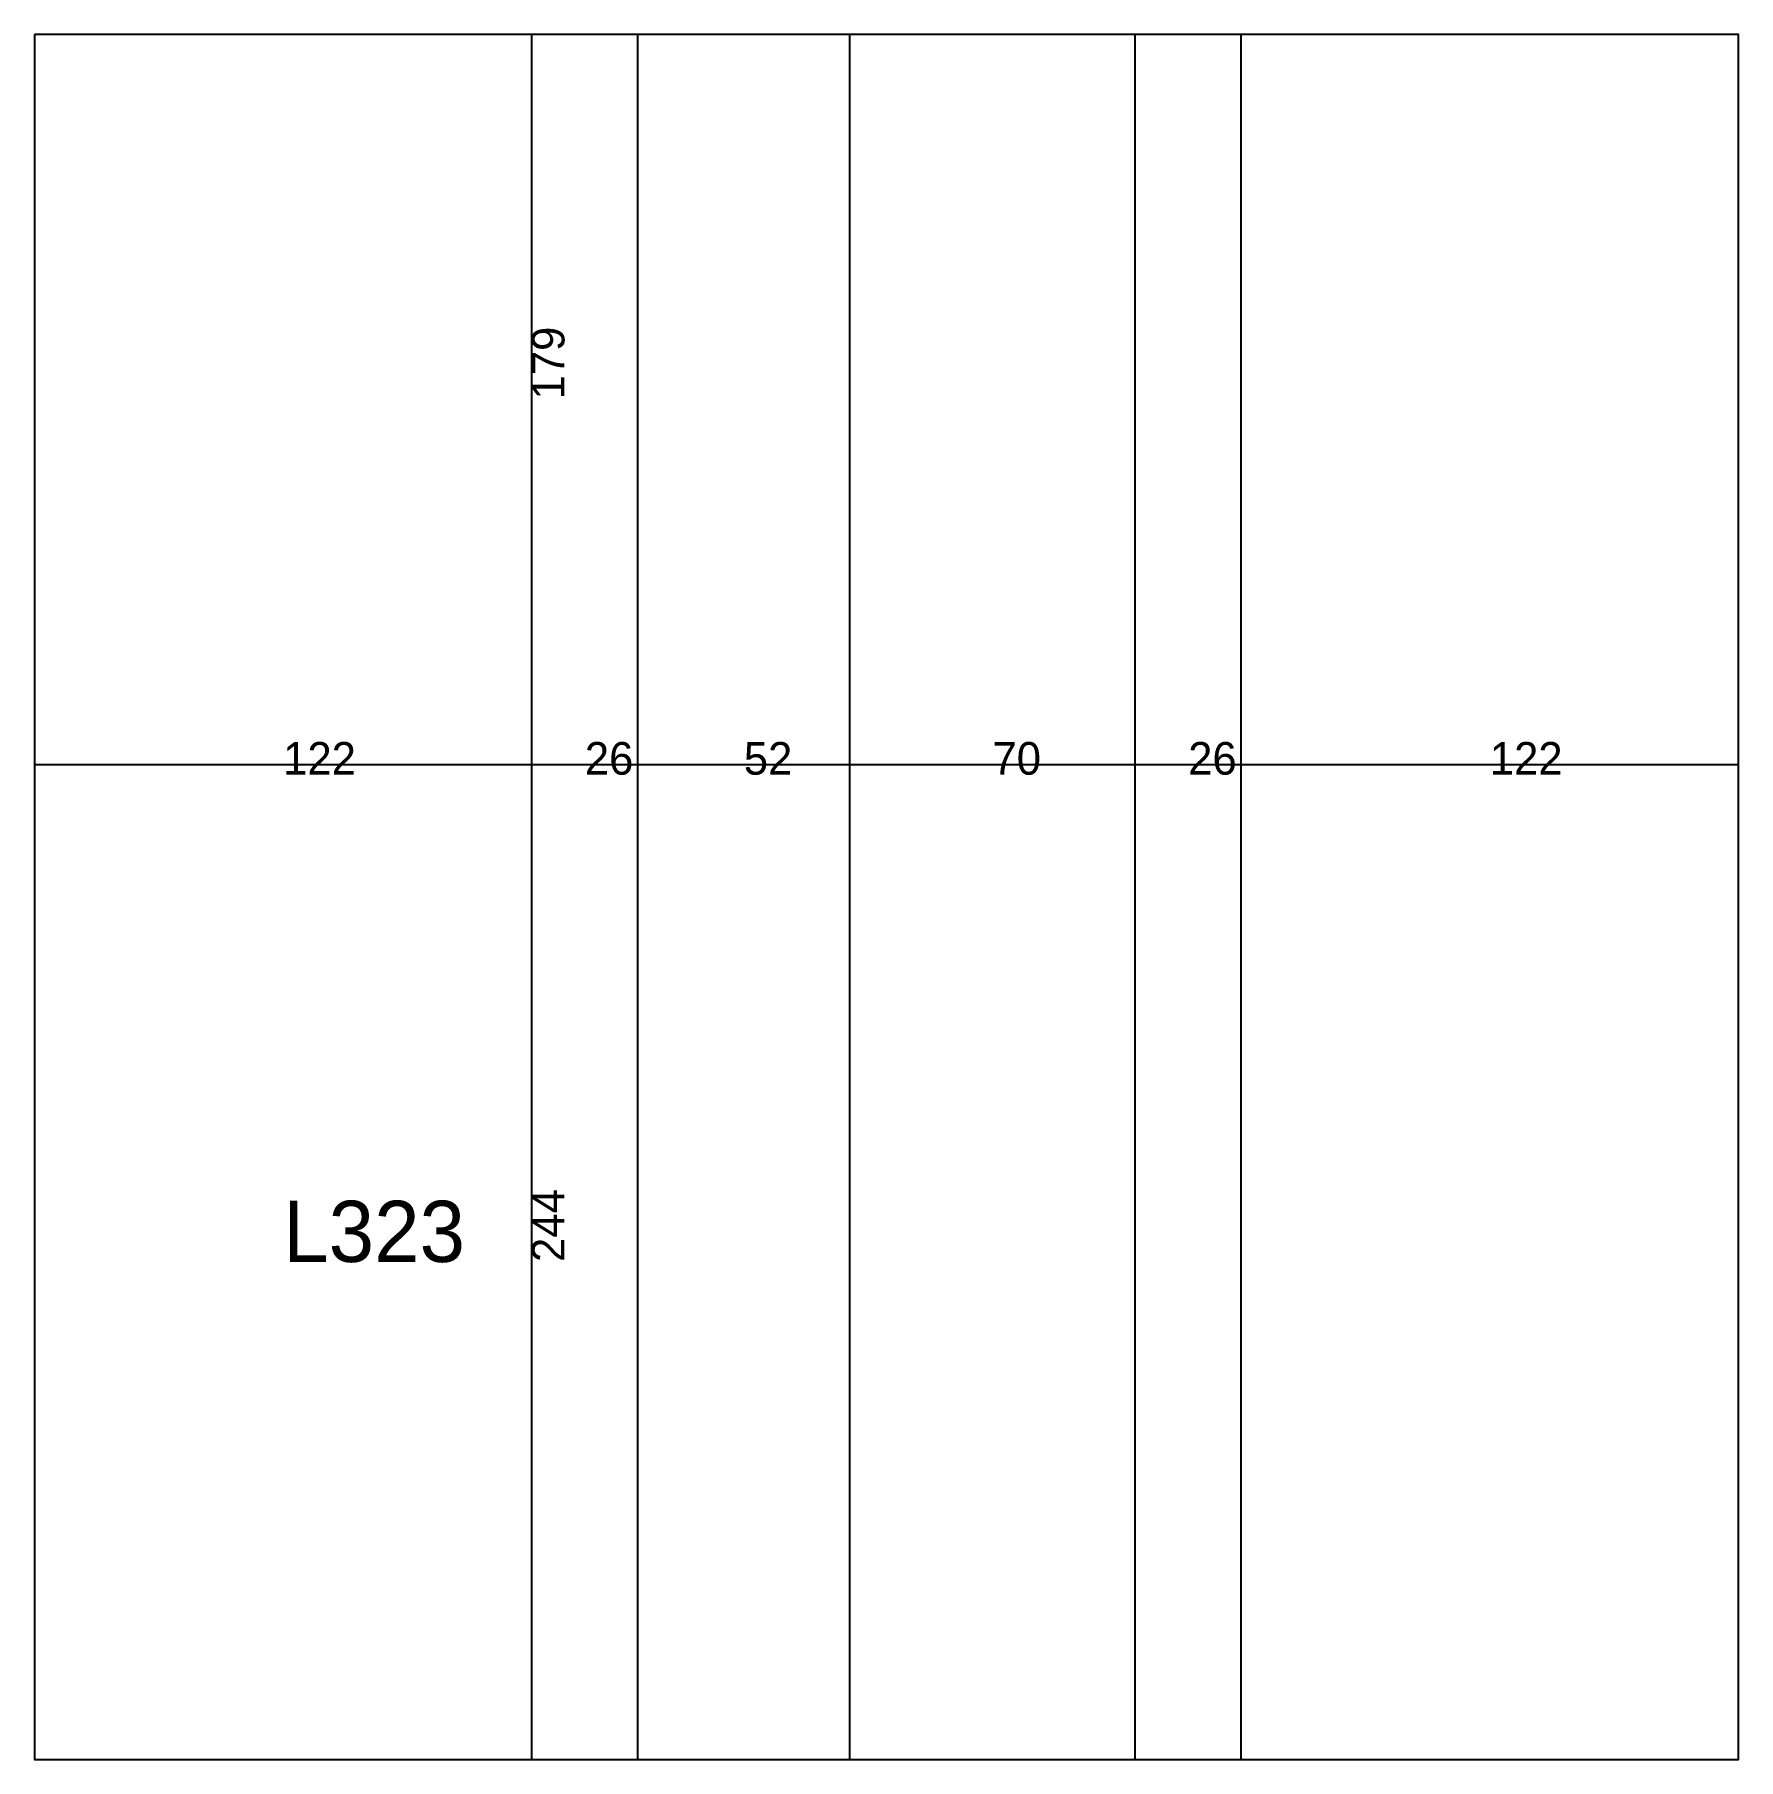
# Model space of a CAD drawing. Extents: x 2933 to 3351, y 2067 to 2490.
import ezdxf

# ---------------------------------------------------------------- set-up
doc = ezdxf.new("R2010")
doc.units = 0
for name, color, linetype in [('3', 3, 'Continuous'), ('4', 4, 'Continuous'), ('Painéis', 200, 'Continuous')]:
    doc.layers.add(name, color=color, linetype=linetype)

msp = doc.modelspace()

# ---------------------------------------------------------------- linework, layer by layer
at = {"layer": '3'}
for p, q in [((2933.3825, 2490.038), (2933.3825, 2067.038)), ((3351.3825, 2490.038), (2933.3825, 2490.038)), ((3055.3825, 2067.038), (3055.3825, 2490.038)), ((3081.3825, 2067.038), (3081.3825, 2490.038)), ((3133.3825, 2067.038), (3133.3825, 2490.038)), ((3203.3825, 2067.038), (3203.3825, 2490.038)), ((3229.3825, 2067.038), (3229.3825, 2490.038)), ((3351.3825, 2067.038), (3351.3825, 2490.038)), ((2933.3825, 2311.038), (3351.3825, 2311.038)), ((2933.3825, 2067.038), (3351.3825, 2067.038))]:
    msp.add_line(p, q, dxfattribs=at)
at = {"layer": '3', "lineweight": 25}
msp.add_lwpolyline([(2933.3825, 2490.038), (2933.3825, 2067.038), (3351.3825, 2067.038), (3351.3825, 2490.038)], close=True, dxfattribs=at)
at = {"layer": 'Painéis', "lineweight": 18}
for p, q in [((3055.3825, 2067.038), (3055.3825, 2490.038)), ((3081.3825, 2067.038), (3081.3825, 2490.038)), ((3133.3825, 2067.038), (3133.3825, 2490.038)), ((3203.3825, 2067.038), (3203.3825, 2490.038)), ((3229.3825, 2067.038), (3229.3825, 2490.038)), ((2933.3825, 2311.038), (3351.3825, 2311.038))]:
    msp.add_line(p, q, dxfattribs=at)

# ---------------------------------------------------------------- texts
at = {"layer": '4'}
msp.add_text('L323', height=15, dxfattribs=at).set_placement((2994.3825, 2189.038))
at = {"layer": 'Painéis'}
for s, p in [('179', (3063.3825, 2400.538)), ('244', (3063.3825, 2189.038))]:
    msp.add_text(s, height=8, rotation=90, dxfattribs=at).set_placement(p)
for s, p in [('122', (2994.3825, 2308.538)), ('26', (3068.3825, 2308.538)), ('52', (3107.3825, 2308.538)), ('70', (3168.3825, 2308.538)), ('26', (3216.3825, 2308.538)), ('122', (3290.3825, 2308.538))]:
    msp.add_text(s, height=8, dxfattribs=at).set_placement(p)

doc.saveas('drawing.dxf')
